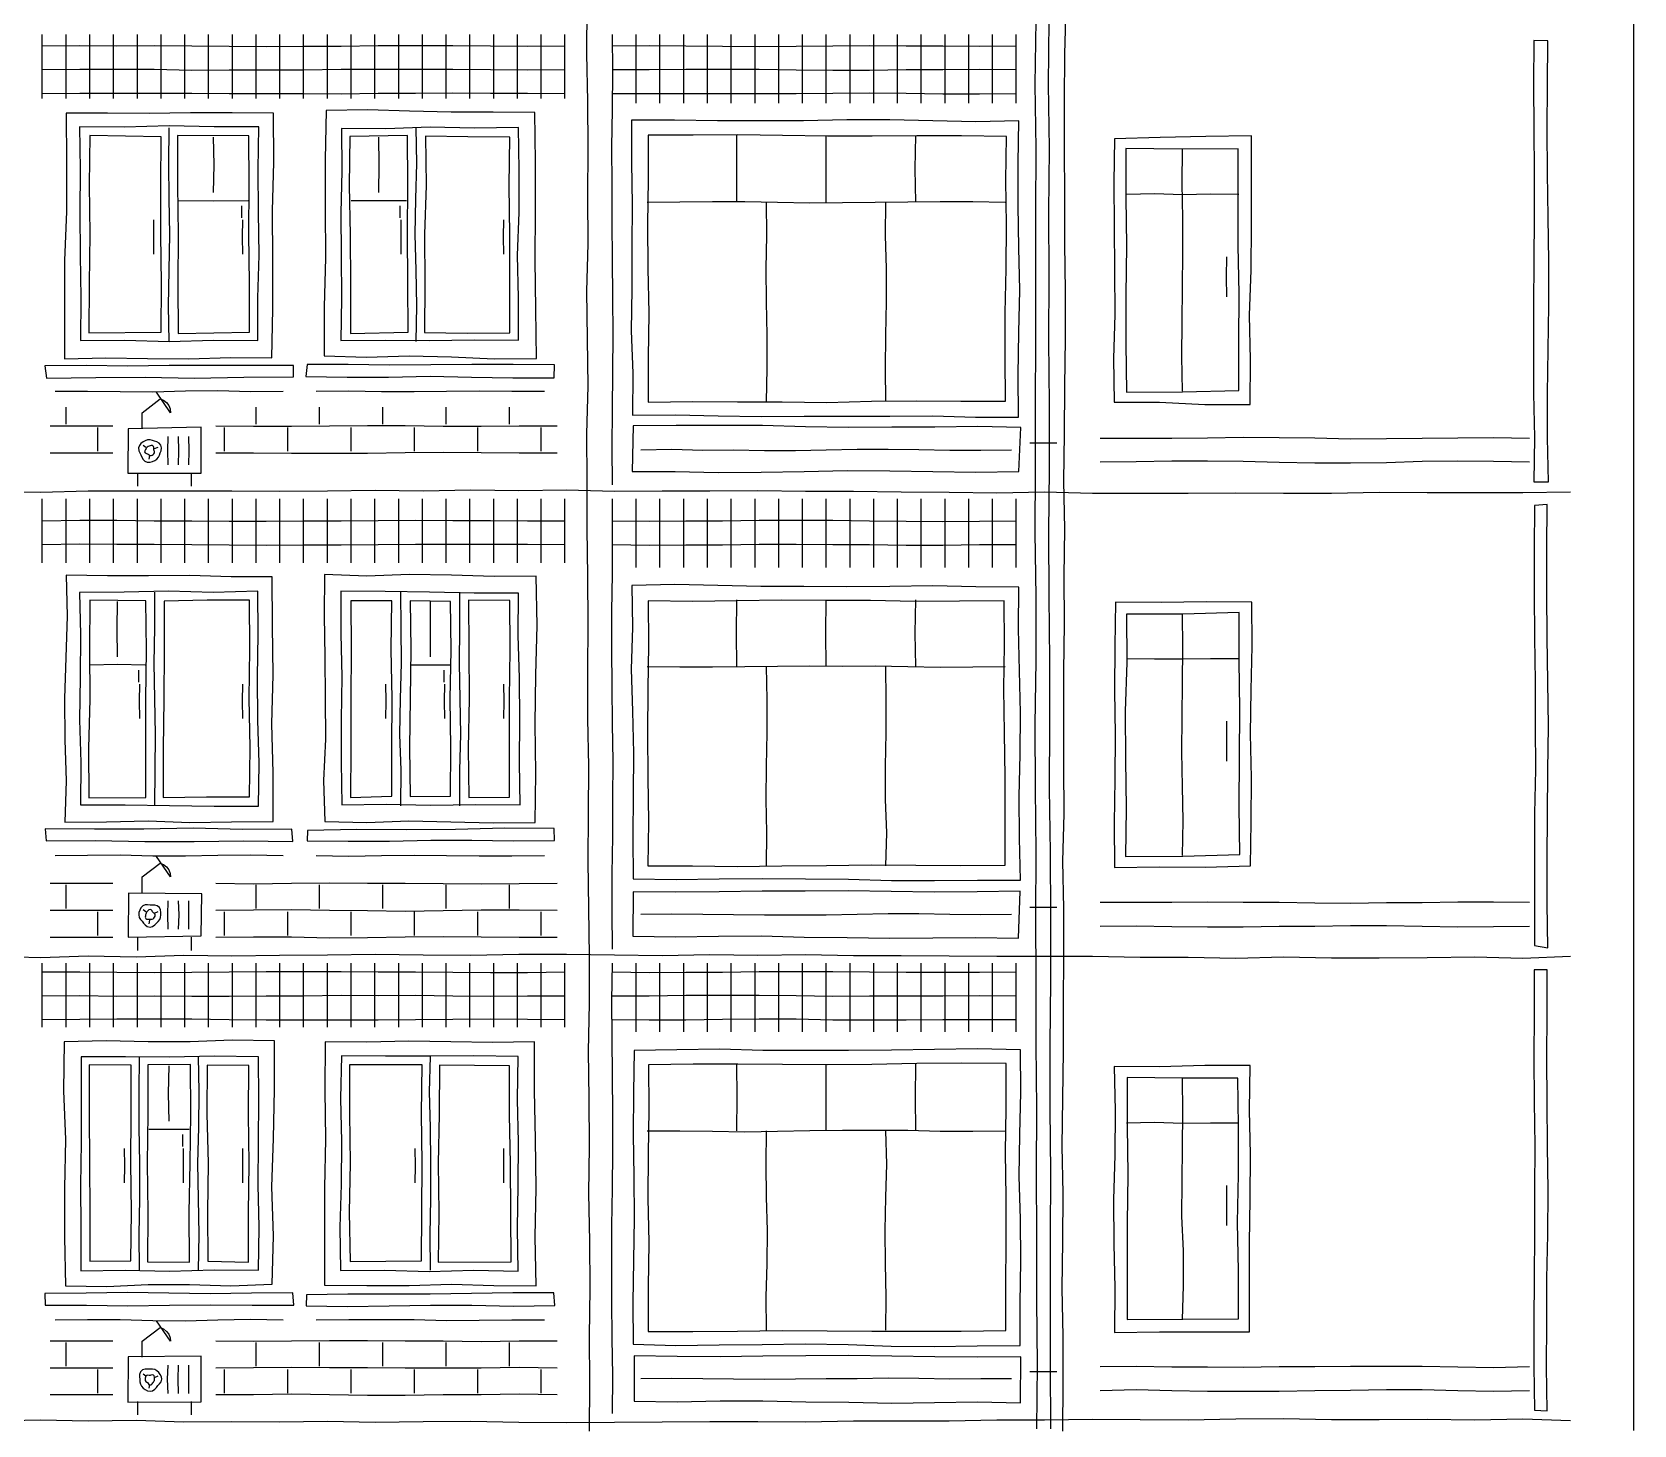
# Model space of a CAD drawing. Header units: millimetres. Extents: x 0 to 345, y 0 to 655.
# Drawn here: x 63.9 to 165, y 501.4 to 589.4 of the extents above; entities that cross this region are included whole.
import ezdxf

# ---------------------------------------------------------------- set-up
doc = ezdxf.new("R2010")
doc.units = ezdxf.units.MM
for name, color, linetype, true_color in [('01_KARKAS', 1, 'Continuous', 0xd62728), ('02_PROYOMY', 5, 'Continuous', 0x1f5fd6), ('03_BALKONY', 3, 'Continuous', 0x2ca02c), ('04_KLADKA', 32, 'Continuous', 0x8c5a2b), ('05_KONDICIONERY', 6, 'Continuous', 0xc512c5), ('06_VODOSTOK', 4, 'Continuous', 0x0f9aa0)]:
    doc.layers.add(name, color=color, linetype=linetype, true_color=true_color)

msp = doc.modelspace()

# ---------------------------------------------------------------- linework, layer by layer
at = {"layer": '01_KARKAS'}
for points in [[(99.06, 501), (99.07, 504), (99.04, 507), (99.1, 510), (99.08, 513), (99.01, 516), (99.05, 519), (99.03, 522), (98.99, 525), (99.04, 528), (99.04, 531), (99.01, 534), (98.96, 537), (98.98, 540), (99, 543), (98.95, 546), (98.94, 549), (98.96, 552), (98.94, 555), (98.91, 558), (98.9, 561), (98.88, 564), (98.97, 567), (98.93, 570), (98.88, 573), (98.96, 576), (98.95, 579), (98.96, 582), (98.94, 585), (98.88, 588), (98.9, 591)], [(128.93, 501), (128.95, 504), (128.96, 507), (128.9, 510), (128.93, 513), (128.95, 516), (128.9, 519), (128.94, 522), (128.97, 525), (128.98, 528), (129.01, 531), (129, 534), (128.94, 537), (129.03, 540), (129, 543), (128.99, 546), (129.01, 549), (129.05, 552), (129.02, 555), (129.06, 558), (129, 561), (129.04, 564), (129.07, 567), (129.1, 570), (129.11, 573), (129.06, 576), (129.07, 579), (129.05, 582), (129.05, 585), (129.07, 588), (129.14, 591)], [(165, 501.04), (165, 504.06), (165, 507.08), (165, 510.09), (165, 513.11), (165, 516.13), (165, 519.15), (165, 522.17), (165, 525.19), (165, 528.21), (165, 531.23), (165, 534.25), (165, 537.26), (165, 540.28), (165, 543.3), (165, 546.32), (165, 549.34), (165, 552.36), (165, 555.38), (165, 558.4), (165, 561.42), (165, 564.43), (165, 567.45), (165, 570.47), (165, 573.49), (165, 576.51), (165, 579.53), (165, 582.55), (165, 585.57), (165, 588.58), (165, 591.6)], [(61.37, 560.32), (64.38, 560.31), (67.4, 560.39), (70.42, 560.4), (73.44, 560.39), (76.46, 560.4), (79.48, 560.38), (82.5, 560.4), (85.52, 560.44), (88.54, 560.4), (91.56, 560.46), (94.58, 560.42), (97.6, 560.45), (100.62, 560.38), (103.63, 560.39), (106.65, 560.4), (109.67, 560.41), (112.69, 560.38), (115.71, 560.37), (118.73, 560.32), (121.75, 560.3), (124.77, 560.27), (127.79, 560.32), (130.81, 560.25), (133.83, 560.24), (136.85, 560.25), (139.87, 560.26), (142.88, 560.24), (145.9, 560.24), (148.92, 560.3), (151.94, 560.28), (154.96, 560.29), (157.98, 560.28), (161, 560.33)], [(61.37, 531), (64.38, 530.92), (67.4, 531.02), (70.42, 530.96), (73.44, 531.07), (76.46, 531.02), (79.48, 531.07), (82.5, 531.09), (85.52, 531.12), (88.54, 531.08), (91.56, 531.06), (94.58, 531.12), (97.6, 531.13), (100.62, 531.08), (103.63, 531.05), (106.65, 531.11), (109.67, 531.07), (112.69, 531.1), (115.71, 531.05), (118.73, 531.04), (121.75, 531.02), (124.77, 531), (127.79, 530.99), (130.81, 531), (133.83, 530.93), (136.85, 530.93), (139.87, 530.88), (142.88, 530.95), (145.9, 530.9), (148.92, 530.9), (151.94, 530.91), (154.96, 530.95), (157.98, 530.88), (161, 531)], [(61.37, 501.65), (64.38, 501.7), (67.4, 501.64), (70.42, 501.68), (73.44, 501.59), (76.46, 501.61), (79.48, 501.59), (82.5, 501.63), (85.52, 501.57), (88.54, 501.61), (91.56, 501.62), (94.58, 501.56), (97.6, 501.55), (100.62, 501.56), (103.63, 501.58), (106.65, 501.61), (109.67, 501.6), (112.69, 501.58), (115.71, 501.65), (118.73, 501.64), (121.75, 501.64), (124.77, 501.72), (127.79, 501.71), (130.81, 501.75), (133.83, 501.74), (136.85, 501.71), (139.87, 501.77), (142.88, 501.8), (145.9, 501.74), (148.92, 501.73), (151.94, 501.75), (154.96, 501.7), (157.98, 501.77), (161, 501.67)]]:
    msp.add_lwpolyline(points, dxfattribs=at)
at = {"layer": '02_PROYOMY'}
for points in [[(66.01, 584.24), (66.03, 581.14), (66.02, 578.04), (65.9, 574.94), (65.9, 571.83), (65.9, 568.73)], [(79.1, 584.25), (76.48, 584.28), (73.86, 584.28), (71.24, 584.22), (68.62, 584.24), (66.01, 584.24)], [(79, 568.8), (79.05, 571.89), (79.05, 574.98), (79.03, 578.07), (79.11, 581.16), (79.1, 584.25)], [(82.42, 584.42), (82.35, 581.32), (82.36, 578.22), (82.37, 575.12), (82.3, 572.02), (82.29, 568.92)], [(95.59, 584.29), (92.96, 584.31), (90.32, 584.32), (87.69, 584.38), (85.05, 584.45), (82.42, 584.42)], [(95.71, 568.75), (95.67, 571.86), (95.61, 574.97), (95.63, 578.08), (95.64, 581.18), (95.59, 584.29)], [(78.17, 583.39), (75.34, 583.38), (72.51, 583.44), (69.68, 583.36), (66.85, 583.39)], [(66.85, 583.39), (66.89, 580.69), (66.86, 577.98), (66.88, 575.28), (66.93, 572.58), (66.91, 569.88)], [(67.5, 582.83), (67.46, 579.72), (67.5, 576.6), (67.45, 573.49), (67.44, 570.38)], [(72, 582.76), (67.5, 582.83)], [(72, 570.41), (72.03, 573.49), (71.98, 576.58), (71.99, 579.67), (72, 582.76)], [(72.5, 569.83), (72.47, 572.08), (72.5, 574.33), (72.56, 576.58), (72.5, 578.83), (72.48, 581.08), (72.5, 583.33)], [(77.53, 582.82), (73.03, 582.84)], [(73.03, 582.84), (73.03, 579.71), (73.07, 576.59), (73.06, 573.46), (73.08, 570.33)], [(75.3, 579.24), (75.34, 580.99), (75.3, 582.73)], [(77.58, 570.41), (77.59, 573.51), (77.53, 576.61), (77.56, 579.72), (77.53, 582.82)], [(78.11, 569.88), (78.11, 572.58), (78.19, 575.28), (78.14, 577.99), (78.13, 580.69), (78.17, 583.39)], [(83.39, 583.29), (83.41, 580.61), (83.34, 577.93), (83.36, 575.25), (83.39, 572.57), (83.34, 569.89)], [(94.57, 583.34), (91.78, 583.3), (88.98, 583.36), (86.18, 583.26), (83.39, 583.29)], [(83.91, 582.78), (83.88, 579.67), (83.94, 576.56), (83.95, 573.45), (83.95, 570.34)], [(87.55, 582.84), (83.91, 582.78)], [(85.75, 579.24), (85.77, 580.99), (85.75, 582.73)], [(87.6, 570.42), (87.58, 573.53), (87.55, 576.63), (87.58, 579.74), (87.55, 582.84)], [(88.1, 569.83), (88.14, 572.08), (88.11, 574.33), (88.05, 576.58), (88.09, 578.83), (88.14, 581.08), (88.1, 583.33)], [(88.7, 582.79), (88.73, 579.69), (88.64, 576.6), (88.66, 573.5), (88.64, 570.4)], [(94.02, 582.74), (91.36, 582.75), (88.7, 582.79)], [(94.01, 570.37), (94.02, 573.46), (94.02, 576.56), (93.98, 579.65), (94.02, 582.74)], [(94.57, 569.91), (94.57, 572.59), (94.51, 575.28), (94.6, 577.97), (94.6, 580.65), (94.57, 583.34)], [(73.1, 578.74), (75.3, 578.72), (77.5, 578.74)], [(84, 578.74), (85.75, 578.73), (87.5, 578.74)], [(77.1, 577.64), (77.1, 578.39)], [(87.1, 577.64), (87.1, 578.39)], [(71.55, 575.34), (71.54, 576.43), (71.55, 577.51)], [(77.15, 575.34), (77.14, 576.43), (77.15, 577.51)], [(87.15, 575.34), (87.16, 576.43), (87.15, 577.51)], [(93.65, 575.34), (93.61, 576.43), (93.65, 577.51)], [(66.91, 569.88), (69.71, 569.9), (72.51, 569.83), (75.31, 569.91), (78.11, 569.88)], [(67.44, 570.38), (72, 570.41)], [(73.08, 570.33), (77.58, 570.41)], [(83.34, 569.89), (86.15, 569.92), (88.95, 569.88), (91.76, 569.94), (94.57, 569.91)], [(83.95, 570.34), (87.6, 570.42)], [(88.64, 570.4), (91.32, 570.35), (94.01, 570.37)], [(65.9, 568.73), (68.52, 568.79), (71.14, 568.76), (73.76, 568.73), (76.38, 568.82), (79, 568.8)], [(82.29, 568.92), (84.97, 568.84), (87.66, 568.93), (90.34, 568.85), (93.02, 568.73), (95.71, 568.75)], [(80.35, 568.3), (77.73, 568.31), (75.12, 568.32), (72.5, 568.3), (69.89, 568.27), (67.27, 568.32), (64.66, 568.29)], [(64.66, 568.29), (64.77, 567.52)], [(64.77, 567.52), (67.88, 567.56), (71, 567.58), (74.11, 567.52), (77.23, 567.58), (80.35, 567.59)], [(80.35, 567.59), (80.35, 568.3)], [(81.22, 568.37), (81.13, 567.62)], [(81.13, 567.62), (83.75, 567.58), (86.36, 567.57), (88.98, 567.63), (91.59, 567.57), (94.21, 567.53), (96.82, 567.54)], [(96.84, 568.36), (94.24, 568.38), (91.63, 568.37), (89.03, 568.35), (86.43, 568.33), (83.82, 568.38), (81.22, 568.37)], [(96.82, 567.54), (96.84, 568.36)], [(65.3, 566.68), (67.36, 566.68), (69.41, 566.66), (71.47, 566.65), (73.53, 566.72), (75.59, 566.73), (77.64, 566.67), (79.7, 566.68)], [(81.8, 566.68), (83.86, 566.71), (85.91, 566.67), (87.97, 566.66), (90.03, 566.69), (92.09, 566.72), (94.14, 566.69), (96.2, 566.68)], [(66.01, 555.07), (66.06, 552.47), (65.99, 549.87), (65.91, 547.27), (65.93, 544.67), (66, 542.07), (65.93, 539.47)], [(79.02, 554.96), (76.42, 554.96), (73.81, 555.05), (71.21, 555.03), (68.61, 555.03), (66.01, 555.07)], [(79.08, 539.5), (79.07, 542.59), (78.99, 545.68), (79.07, 548.78), (79.04, 551.87), (79.02, 554.96)], [(82.32, 555.1), (82.29, 552.5), (82.33, 549.9), (82.35, 547.3), (82.38, 544.7), (82.26, 542.1), (82.33, 539.5)], [(95.69, 555), (93.02, 554.99), (90.34, 555.06), (87.67, 555.11), (84.99, 555.01), (82.32, 555.1)], [(95.62, 539.45), (95.66, 542.56), (95.62, 545.67), (95.67, 548.78), (95.75, 551.89), (95.69, 555)], [(78.1, 554.05), (75.29, 553.98), (72.47, 554.05), (69.66, 554), (66.85, 553.98)], [(66.85, 553.98), (66.91, 551.29), (66.88, 548.61), (66.85, 545.92), (66.93, 543.24), (66.92, 540.55)], [(67.49, 553.48), (67.47, 550.36), (67.5, 547.24), (67.42, 544.13), (67.43, 541.01)], [(71.04, 553.44), (67.49, 553.48)], [(69.25, 549.91), (69.22, 551.65), (69.25, 553.4)], [(71.04, 541.02), (71.04, 544.13), (71.03, 547.23), (71.08, 550.33), (71.04, 553.44)], [(71.6, 540.5), (71.62, 542.75), (71.65, 545), (71.6, 547.25), (71.57, 549.5), (71.61, 551.75), (71.6, 554)], [(72.2, 553.42), (72.2, 550.32), (72.17, 547.22), (72.13, 544.12), (72.13, 541.02)], [(77.59, 553.49), (74.9, 553.48), (72.2, 553.42)], [(77.59, 541.07), (77.62, 544.18), (77.55, 547.28), (77.61, 550.39), (77.59, 553.49)], [(78.15, 540.48), (78.19, 543.19), (78.1, 545.91), (78.08, 548.62), (78.13, 551.33), (78.1, 554.05)], [(94.56, 553.92), (91.76, 553.93), (88.95, 554), (86.15, 554.04), (83.34, 554.05)], [(83.34, 554.05), (83.35, 551.35), (83.42, 548.65), (83.36, 545.95), (83.37, 543.26), (83.41, 540.56)], [(83.99, 553.44), (84, 550.34), (83.97, 547.24), (83.97, 544.13), (83.96, 541.03)], [(86.56, 553.45), (83.99, 553.44)], [(86.57, 541.1), (86.56, 544.19), (86.59, 547.27), (86.52, 550.36), (86.56, 553.45)], [(87.13, 540.5), (87.16, 542.75), (87.08, 545), (87.11, 547.25), (87.18, 549.5), (87.15, 551.75), (87.13, 554)], [(87.73, 553.45), (87.76, 550.36), (87.72, 547.27), (87.69, 544.18), (87.72, 541.09)], [(90.27, 553.41), (87.73, 553.45)], [(89, 549.91), (89, 551.65), (89, 553.4)], [(90.28, 541.11), (90.3, 544.18), (90.26, 547.26), (90.31, 550.33), (90.27, 553.41)], [(90.87, 540.5), (90.86, 542.75), (90.92, 545), (90.89, 547.25), (90.85, 549.5), (90.86, 551.75), (90.87, 554)], [(91.41, 553.49), (91.43, 550.37), (91.45, 547.25), (91.39, 544.14), (91.43, 541.02)], [(94.02, 553.47), (91.41, 553.49)], [(93.99, 541.04), (93.99, 544.15), (94, 547.26), (94.03, 550.36), (94.02, 553.47)], [(94.67, 540.56), (94.63, 543.23), (94.65, 545.9), (94.62, 548.58), (94.55, 551.25), (94.56, 553.92)], [(67.5, 549.41), (69.25, 549.44), (71, 549.41)], [(87.73, 549.41), (90.27, 549.41)], [(70.6, 548.31), (70.6, 549.06)], [(89.87, 548.31), (89.87, 549.06)], [(70.65, 546.01), (70.64, 547.1), (70.65, 548.18)], [(77.15, 546.01), (77.14, 547.1), (77.15, 548.18)], [(86.18, 546.01), (86.22, 547.1), (86.18, 548.18)], [(89.92, 546.01), (89.89, 547.1), (89.92, 548.18)], [(93.65, 546.01), (93.66, 547.1), (93.65, 548.18)], [(66.92, 540.55), (69.73, 540.55), (72.54, 540.51), (75.35, 540.48), (78.15, 540.48)], [(67.43, 541.01), (71.04, 541.02)], [(72.13, 541.02), (74.86, 541.06), (77.59, 541.07)], [(83.41, 540.56), (86.22, 540.61), (89.04, 540.54), (91.86, 540.57), (94.67, 540.56)], [(83.96, 541.03), (86.57, 541.1)], [(87.72, 541.09), (90.28, 541.11)], [(91.43, 541.02), (93.99, 541.04)], [(65.93, 539.47), (68.56, 539.49), (71.19, 539.54), (73.82, 539.45), (76.45, 539.48), (79.08, 539.5)], [(82.33, 539.5), (84.99, 539.44), (87.65, 539.54), (90.3, 539.48), (92.96, 539.42), (95.62, 539.45)], [(80.26, 539.02), (77.14, 539.01), (74.03, 539.08), (70.91, 539.02), (67.79, 539.03), (64.67, 539.05)], [(64.67, 539.05), (64.74, 538.28)], [(64.74, 538.28), (67.85, 538.3), (70.97, 538.25), (74.09, 538.24), (77.21, 538.28), (80.32, 538.24)], [(80.32, 538.24), (80.26, 539.02)], [(81.25, 538.94), (81.22, 538.28)], [(81.22, 538.28), (83.82, 538.27), (86.42, 538.27), (89.03, 538.32), (91.63, 538.33), (94.23, 538.29), (96.84, 538.3)], [(96.82, 539.06), (93.71, 539.08), (90.59, 539), (87.48, 538.97), (84.36, 538.99), (81.25, 538.94)], [(96.84, 538.3), (96.82, 539.06)], [(65.3, 537.35), (67.36, 537.38), (69.41, 537.39), (71.47, 537.34), (73.53, 537.34), (75.59, 537.37), (77.64, 537.39), (79.7, 537.35)], [(81.8, 537.35), (83.86, 537.31), (85.91, 537.36), (87.97, 537.38), (90.03, 537.36), (92.09, 537.33), (94.14, 537.33), (96.2, 537.35)], [(65.88, 525.59), (65.84, 522.5), (65.96, 519.42), (65.9, 516.34), (65.9, 513.25), (65.96, 510.17)], [(79.15, 525.65), (76.49, 525.7), (73.84, 525.58), (71.19, 525.59), (68.53, 525.66), (65.88, 525.59)], [(79.01, 510.27), (79.09, 513.34), (79, 516.42), (79.1, 519.49), (79.15, 522.57), (79.15, 525.65)], [(82.36, 525.58), (82.34, 522.51), (82.37, 519.43), (82.32, 516.36), (82.31, 513.29), (82.32, 510.21)], [(95.58, 525.59), (92.93, 525.54), (90.29, 525.58), (87.64, 525.64), (85, 525.57), (82.36, 525.58)], [(95.69, 510.18), (95.62, 513.26), (95.69, 516.34), (95.63, 519.42), (95.57, 522.51), (95.58, 525.59)], [(66.96, 524.64), (66.96, 521.93), (66.96, 519.23), (66.9, 516.53), (66.94, 513.82), (66.93, 511.12)], [(78.15, 524.65), (75.35, 524.69), (72.55, 524.62), (69.76, 524.64), (66.96, 524.64)], [(70.11, 524.12), (67.46, 524.13)], [(67.46, 524.13), (67.46, 521.03), (67.47, 517.93), (67.5, 514.84), (67.49, 511.74)], [(70.09, 511.76), (70.13, 514.85), (70.08, 517.94), (70.1, 521.03), (70.11, 524.12)], [(70.63, 511.17), (70.61, 513.42), (70.65, 515.67), (70.65, 517.92), (70.61, 520.17), (70.61, 522.42), (70.63, 524.67)], [(71.16, 524.14), (71.17, 521.03), (71.13, 517.92), (71.17, 514.81), (71.15, 511.7)], [(73.86, 524.16), (71.16, 524.14)], [(72.5, 520.58), (72.46, 522.32), (72.5, 524.07)], [(73.8, 511.68), (73.78, 514.8), (73.84, 517.92), (73.87, 521.04), (73.86, 524.16)], [(74.37, 511.17), (74.4, 513.42), (74.36, 515.67), (74.31, 517.92), (74.39, 520.17), (74.41, 522.42), (74.37, 524.67)], [(74.9, 524.12), (74.88, 521.03), (74.97, 517.93), (74.93, 514.84), (74.96, 511.74)], [(77.54, 524.1), (74.9, 524.12)], [(77.51, 511.68), (77.52, 514.78), (77.56, 517.89), (77.52, 521), (77.54, 524.1)], [(78.15, 511.17), (78.19, 513.87), (78.13, 516.56), (78.15, 519.26), (78.17, 521.95), (78.15, 524.65)], [(83.38, 524.71), (83.33, 522), (83.39, 519.29), (83.36, 516.58), (83.29, 513.87), (83.32, 511.15)], [(94.54, 524.66), (91.75, 524.71), (88.96, 524.68), (86.17, 524.68), (83.38, 524.71)], [(83.89, 524.14), (83.9, 521.03), (83.94, 517.93), (83.88, 514.82), (83.93, 511.71)], [(88.48, 524.14), (83.89, 524.14)], [(88.44, 511.75), (88.47, 514.85), (88.48, 517.95), (88.45, 521.04), (88.48, 524.14)], [(89, 511.17), (88.98, 513.42), (89.04, 515.67), (89.03, 517.92), (89, 520.17), (88.95, 522.42), (89, 524.67)], [(89.57, 524.12), (89.56, 521.01), (89.5, 517.9), (89.53, 514.79), (89.49, 511.68)], [(94, 524.07), (89.57, 524.12)], [(94.11, 511.69), (94.08, 514.79), (94.07, 517.88), (93.99, 520.98), (94, 524.07)], [(94.54, 511.11), (94.5, 513.82), (94.54, 516.53), (94.57, 519.24), (94.5, 521.95), (94.54, 524.66)], [(71.23, 520.08), (73.77, 520.08)], [(73.37, 518.98), (73.37, 519.73)], [(69.68, 516.68), (69.7, 517.76), (69.68, 518.85)], [(73.42, 516.68), (73.42, 517.76), (73.42, 518.85)], [(77.15, 516.68), (77.17, 517.76), (77.15, 518.85)], [(88.05, 516.68), (88.06, 517.76), (88.05, 518.85)], [(93.65, 516.68), (93.63, 517.76), (93.65, 518.85)], [(66.93, 511.12), (69.73, 511.17), (72.54, 511.11), (75.34, 511.18), (78.15, 511.17)], [(67.49, 511.74), (70.09, 511.76)], [(71.15, 511.7), (73.8, 511.68)], [(74.96, 511.74), (77.51, 511.68)], [(83.32, 511.15), (86.13, 511.16), (88.93, 511.07), (91.74, 511.16), (94.54, 511.11)], [(83.93, 511.71), (88.44, 511.75)], [(89.49, 511.68), (94.11, 511.69)], [(65.96, 510.17), (68.57, 510.14), (71.18, 510.26), (73.79, 510.25), (76.4, 510.17), (79.01, 510.27)], [(82.32, 510.21), (84.99, 510.19), (87.66, 510.19), (90.34, 510.27), (93.01, 510.19), (95.69, 510.18)], [(80.32, 509.73), (77.71, 509.71), (75.1, 509.67), (72.49, 509.72), (69.87, 509.75), (67.26, 509.71), (64.65, 509.69)], [(64.65, 509.69), (64.67, 508.95)], [(64.67, 508.95), (67.29, 508.96), (69.9, 508.91), (72.52, 508.95), (75.14, 508.98), (77.75, 508.96), (80.37, 508.96)], [(80.37, 508.96), (80.32, 509.73)], [(81.18, 509.6), (81.15, 508.91)], [(81.15, 508.91), (83.77, 508.87), (86.39, 508.92), (89.01, 508.95), (91.63, 508.95), (94.25, 508.89), (96.87, 508.94)], [(96.8, 509.73), (94.2, 509.74), (91.59, 509.69), (88.99, 509.64), (86.39, 509.64), (83.79, 509.65), (81.18, 509.6)], [(96.87, 508.94), (96.8, 509.73)], [(65.3, 508.02), (67.36, 508.04), (69.41, 508.04), (71.47, 507.98), (73.53, 507.96), (75.59, 508.02), (77.64, 508.06), (79.7, 508.02)], [(81.8, 508.02), (83.86, 508.05), (85.91, 508.04), (87.97, 508.04), (90.03, 507.99), (92.09, 508.01), (94.14, 508.03), (96.2, 508.02)]]:
    msp.add_lwpolyline(points, dxfattribs=at)
at = {"layer": '03_BALKONY'}
for points in [[(158.67, 588.85), (158.66, 586.06), (158.67, 583.27), (158.7, 580.49), (158.69, 577.7), (158.67, 574.91), (158.66, 572.12), (158.65, 569.33), (158.66, 566.54), (158.71, 563.76), (158.68, 560.97)], [(159.56, 588.81), (158.67, 588.85)], [(159.6, 560.97), (159.54, 563.75), (159.55, 566.54), (159.58, 569.32), (159.63, 572.1), (159.63, 574.89), (159.59, 577.67), (159.54, 580.45), (159.53, 583.24), (159.54, 586.02), (159.56, 588.81)], [(101.7, 583.81), (101.7, 581.14), (101.75, 578.48), (101.73, 575.82), (101.72, 573.16), (101.69, 570.5), (101.79, 567.83), (101.76, 565.17)], [(126.16, 583.76), (123.44, 583.71), (120.73, 583.76), (118.01, 583.83), (115.29, 583.83), (112.57, 583.76), (109.85, 583.77), (107.14, 583.76), (104.42, 583.8), (101.7, 583.81)], [(126.14, 565.05), (126.11, 567.73), (126.16, 570.4), (126.22, 573.07), (126.16, 575.74), (126.12, 578.42), (126.11, 581.09), (126.16, 583.76)], [(102.76, 582.86), (102.76, 580.05), (102.72, 577.24), (102.74, 574.43), (102.79, 571.62), (102.76, 568.81), (102.76, 566)], [(125.37, 582.78), (122.54, 582.82), (119.72, 582.82), (116.89, 582.79), (114.07, 582.79), (111.24, 582.83), (108.41, 582.89), (105.59, 582.86), (102.76, 582.86)], [(108.35, 578.63), (108.36, 580.73), (108.35, 582.83)], [(114, 578.63), (114, 580.73), (114, 582.83)], [(119.65, 578.63), (119.61, 580.73), (119.65, 582.83)], [(125.31, 566.06), (125.29, 568.85), (125.29, 571.63), (125.35, 574.42), (125.37, 577.21), (125.33, 579.99), (125.37, 582.78)], [(132.21, 582.63), (132.15, 579.86), (132.17, 577.09), (132.2, 574.31), (132.23, 571.54), (132.14, 568.76), (132.18, 565.99)], [(140.85, 582.82), (137.97, 582.77), (135.09, 582.71), (132.21, 582.63)], [(140.77, 565.85), (140.78, 568.67), (140.73, 571.5), (140.82, 574.33), (140.86, 577.16), (140.86, 579.99), (140.85, 582.82)], [(140.01, 582), (136.46, 581.97), (132.91, 582.01)], [(132.91, 582.01), (132.92, 578.93), (132.95, 575.86), (132.92, 572.78), (132.92, 569.7), (132.95, 566.63)], [(136.5, 566.68), (136.45, 568.87), (136.48, 571.05), (136.5, 573.24), (136.52, 575.43), (136.52, 577.61), (136.47, 579.8), (136.5, 581.98)], [(140.05, 566.73), (140.04, 569.79), (140.08, 572.84), (140.01, 575.89), (140.01, 578.95), (140.01, 582)], [(102.7, 578.63), (104.75, 578.65), (106.81, 578.66), (108.86, 578.68), (110.92, 578.62), (112.97, 578.59), (115.03, 578.6), (117.08, 578.63), (119.14, 578.65), (121.19, 578.67), (123.25, 578.68), (125.3, 578.63)], [(110.23, 566.03), (110.27, 568.13), (110.27, 570.23), (110.22, 572.33), (110.21, 574.43), (110.25, 576.53), (110.23, 578.63)], [(117.77, 566.03), (117.74, 568.13), (117.76, 570.23), (117.81, 572.33), (117.8, 574.43), (117.74, 576.53), (117.77, 578.63)], [(132.95, 579.13), (134.72, 579.17), (136.5, 579.12), (138.27, 579.15), (140.05, 579.13)], [(139.3, 572.65), (139.27, 573.91), (139.3, 575.17)], [(132.95, 566.63), (136.5, 566.65), (140.05, 566.73)], [(102.76, 566), (105.58, 566.04), (108.4, 566.01), (111.22, 566.01), (114.03, 565.98), (116.85, 566.05), (119.67, 566.08), (122.49, 566.06), (125.31, 566.06)], [(132.18, 565.99), (135.04, 566), (137.9, 565.85), (140.77, 565.85)], [(101.81, 564.5), (101.75, 561.62)], [(101.76, 565.17), (104.47, 565.19), (107.18, 565.14), (109.89, 565.09), (112.6, 565.11), (115.31, 565.12), (118.02, 565.12), (120.72, 565.13), (123.43, 565.05), (126.14, 565.05)], [(126.29, 564.4), (123.57, 564.45), (120.85, 564.42), (118.13, 564.41), (115.41, 564.39), (112.69, 564.43), (109.97, 564.51), (107.25, 564.52), (104.53, 564.52), (101.81, 564.5)], [(126.15, 561.61), (126.29, 564.4)], [(131.3, 563.73), (133.56, 563.73), (135.82, 563.73), (138.08, 563.75), (140.33, 563.78), (142.59, 563.76), (144.85, 563.75), (147.11, 563.68), (149.37, 563.7), (151.62, 563.73), (153.88, 563.74), (156.14, 563.76), (158.4, 563.73)], [(102.3, 562.98), (104.25, 563.03), (106.2, 562.97), (108.15, 562.98), (110.1, 562.95), (112.05, 562.94), (114, 562.99), (115.95, 563.02), (117.9, 563.03), (119.85, 563), (121.8, 562.97), (123.75, 562.97), (125.7, 562.98)], [(101.75, 561.62), (104.46, 561.62), (107.17, 561.56), (109.88, 561.57), (112.6, 561.61), (115.31, 561.68), (118.02, 561.66), (120.73, 561.61), (123.44, 561.57), (126.15, 561.61)], [(131.3, 562.23), (133.56, 562.24), (135.82, 562.29), (138.08, 562.28), (140.33, 562.27), (142.59, 562.21), (144.85, 562.17), (147.11, 562.17), (149.37, 562.19), (151.62, 562.27), (153.88, 562.28), (156.14, 562.27), (158.4, 562.23)], [(158.68, 560.97), (159.6, 560.97)], [(158.72, 559.47), (158.7, 556.69), (158.7, 553.91), (158.71, 551.13), (158.76, 548.35), (158.76, 545.57), (158.78, 542.79), (158.71, 540.01), (158.71, 537.24), (158.71, 534.46), (158.73, 531.68)], [(159.52, 559.53), (158.72, 559.47)], [(159.57, 531.53), (159.53, 534.33), (159.52, 537.13), (159.55, 539.93), (159.57, 542.73), (159.6, 545.53), (159.56, 548.33), (159.52, 551.13), (159.49, 553.93), (159.49, 556.73), (159.52, 559.53)], [(101.72, 554.42), (101.76, 551.77), (101.69, 549.12), (101.76, 546.47), (101.82, 543.82), (101.81, 541.18), (101.79, 538.53), (101.8, 535.88)], [(126.16, 554.31), (123.45, 554.32), (120.73, 554.39), (118.02, 554.36), (115.3, 554.32), (112.59, 554.35), (109.87, 554.36), (107.15, 554.41), (104.44, 554.48), (101.72, 554.42)], [(126.27, 535.81), (126.21, 538.46), (126.19, 541.1), (126.24, 543.74), (126.26, 546.38), (126.2, 549.03), (126.13, 551.67), (126.16, 554.31)], [(102.75, 553.45), (102.78, 550.66), (102.73, 547.87), (102.72, 545.07), (102.74, 542.28), (102.77, 539.49), (102.73, 536.7)], [(125.23, 553.45), (122.42, 553.43), (119.61, 553.41), (116.8, 553.46), (113.99, 553.46), (111.18, 553.48), (108.37, 553.45), (105.56, 553.4), (102.75, 553.45)], [(108.35, 549.3), (108.34, 551.4), (108.35, 553.5)], [(114, 549.3), (113.98, 551.4), (114, 553.5)], [(119.65, 549.3), (119.62, 551.4), (119.65, 553.5)], [(125.29, 536.75), (125.29, 539.53), (125.29, 542.31), (125.26, 545.1), (125.21, 547.88), (125.25, 550.67), (125.23, 553.45)], [(132.27, 553.37), (132.23, 550.58), (132.19, 547.78), (132.25, 544.98), (132.23, 542.19), (132.17, 539.39), (132.19, 536.59)], [(140.88, 553.37), (138.01, 553.39), (135.14, 553.33), (132.27, 553.37)], [(140.78, 536.7), (140.82, 539.48), (140.86, 542.26), (140.79, 545.04), (140.83, 547.81), (140.89, 550.59), (140.88, 553.37)], [(132.95, 552.6), (132.97, 549.54), (132.88, 546.48), (132.9, 543.41), (132.93, 540.35), (132.9, 537.29)], [(140.07, 552.71), (136.51, 552.61), (132.95, 552.6)], [(136.5, 537.35), (136.53, 539.54), (136.5, 541.72), (136.46, 543.91), (136.47, 546.09), (136.49, 548.28), (136.52, 550.46), (136.5, 552.65)], [(140.12, 537.42), (140.08, 540.47), (140.09, 543.53), (140.12, 546.59), (140.07, 549.65), (140.07, 552.71)], [(102.7, 549.3), (104.75, 549.27), (106.81, 549.27), (108.86, 549.3), (110.92, 549.32), (112.97, 549.33), (115.03, 549.32), (117.08, 549.33), (119.14, 549.29), (121.19, 549.26), (123.25, 549.28), (125.3, 549.3)], [(110.23, 536.7), (110.25, 538.8), (110.2, 540.9), (110.23, 543), (110.26, 545.1), (110.26, 547.2), (110.23, 549.3)], [(117.77, 536.7), (117.82, 538.8), (117.74, 540.9), (117.73, 543), (117.78, 545.1), (117.79, 547.2), (117.77, 549.3)], [(132.95, 549.8), (134.72, 549.79), (136.5, 549.79), (138.27, 549.81), (140.05, 549.8)], [(139.3, 543.32), (139.29, 544.58), (139.3, 545.84)], [(132.9, 537.29), (136.51, 537.32), (140.12, 537.42)], [(102.73, 536.7), (105.55, 536.71), (108.37, 536.67), (111.19, 536.7), (114.01, 536.72), (116.83, 536.76), (119.65, 536.75), (122.47, 536.72), (125.29, 536.75)], [(132.19, 536.59), (135.05, 536.65), (137.92, 536.62), (140.78, 536.7)], [(101.8, 535.88), (104.52, 535.85), (107.24, 535.88), (109.96, 535.91), (112.68, 535.88), (115.4, 535.87), (118.11, 535.78), (120.83, 535.78), (123.55, 535.81), (126.27, 535.81)], [(126.24, 535.1), (123.53, 535.07), (120.81, 535.04), (118.09, 535.09), (115.38, 535.12), (112.66, 535.11), (109.95, 535.1), (107.23, 535.06), (104.51, 535.05), (101.8, 535.07)], [(126.13, 532.13), (126.24, 535.1)], [(101.8, 535.07), (101.79, 532.26)], [(131.3, 534.4), (133.56, 534.41), (135.82, 534.42), (138.08, 534.44), (140.33, 534.4), (142.59, 534.41), (144.85, 534.37), (147.11, 534.34), (149.37, 534.38), (151.62, 534.39), (153.88, 534.44), (156.14, 534.43), (158.4, 534.4)], [(102.3, 533.65), (104.25, 533.67), (106.2, 533.66), (108.15, 533.64), (110.1, 533.6), (112.05, 533.62), (114, 533.62), (115.95, 533.65), (117.9, 533.69), (119.85, 533.7), (121.8, 533.66), (123.75, 533.63), (125.7, 533.65)], [(101.79, 532.26), (104.49, 532.23), (107.2, 532.26), (109.9, 532.28), (112.61, 532.2), (115.31, 532.17), (118.02, 532.14), (120.72, 532.16), (123.43, 532.18), (126.13, 532.13)], [(131.3, 532.9), (133.56, 532.91), (135.82, 532.87), (138.08, 532.85), (140.33, 532.86), (142.59, 532.9), (144.85, 532.9), (147.11, 532.94), (149.37, 532.94), (151.62, 532.9), (153.88, 532.86), (156.14, 532.88), (158.4, 532.9)], [(158.73, 531.68), (159.57, 531.53)], [(158.7, 530.14), (158.69, 527.36), (158.67, 524.58), (158.69, 521.8), (158.74, 519.02), (158.73, 516.24), (158.71, 513.45), (158.69, 510.67), (158.67, 507.89), (158.68, 505.11), (158.72, 502.33)], [(159.53, 530.14), (158.7, 530.14)], [(159.51, 502.27), (159.48, 505.05), (159.5, 507.84), (159.5, 510.63), (159.57, 513.42), (159.58, 516.2), (159.55, 518.99), (159.52, 521.78), (159.49, 524.57), (159.51, 527.36), (159.53, 530.14)], [(101.86, 525.04), (101.82, 522.39), (101.81, 519.74), (101.84, 517.08), (101.86, 514.43), (101.82, 511.78), (101.78, 509.13), (101.8, 506.48)], [(126.26, 525.08), (123.55, 525.14), (120.84, 525.1), (118.12, 525.06), (115.41, 525.03), (112.7, 525.03), (109.99, 525.04), (107.28, 525.12), (104.57, 525.08), (101.86, 525.04)], [(126.24, 506.4), (126.25, 509.07), (126.29, 511.74), (126.27, 514.41), (126.19, 517.08), (126.22, 519.74), (126.28, 522.41), (126.26, 525.08)], [(102.77, 524.13), (102.79, 521.32), (102.75, 518.52), (102.73, 515.71), (102.79, 512.91), (102.76, 510.11), (102.75, 507.3)], [(125.35, 524.21), (122.53, 524.24), (119.71, 524.21), (116.88, 524.15), (114.06, 524.13), (111.24, 524.15), (108.41, 524.17), (105.59, 524.17), (102.77, 524.13)], [(108.35, 519.97), (108.37, 522.07), (108.35, 524.17)], [(114, 519.97), (114, 522.07), (114, 524.17)], [(119.65, 519.97), (119.64, 522.07), (119.65, 524.17)], [(125.34, 507.35), (125.33, 510.16), (125.36, 512.97), (125.36, 515.78), (125.32, 518.59), (125.35, 521.4), (125.35, 524.21)], [(132.18, 524.02), (132.24, 521.22), (132.22, 518.42), (132.14, 515.63), (132.16, 512.83), (132.23, 510.03), (132.19, 507.23)], [(140.77, 524.09), (137.91, 524.1), (135.05, 524), (132.18, 524.02)], [(140.73, 507.27), (140.73, 510.07), (140.72, 512.88), (140.76, 515.68), (140.79, 518.48), (140.73, 521.28), (140.77, 524.09)], [(133.01, 523.33), (132.99, 520.27), (133.04, 517.21), (133, 514.15), (132.99, 511.1), (133, 508.04)], [(139.99, 523.3), (136.5, 523.3), (133.01, 523.33)], [(136.5, 508.02), (136.55, 510.2), (136.55, 512.39), (136.46, 514.57), (136.48, 516.76), (136.49, 518.95), (136.52, 521.13), (136.5, 523.32)], [(140.03, 508.08), (140.03, 511.13), (139.97, 514.17), (140.02, 517.21), (140.03, 520.26), (139.99, 523.3)], [(102.7, 519.97), (104.75, 519.96), (106.81, 519.95), (108.86, 519.91), (110.92, 519.94), (112.97, 519.99), (115.03, 520.01), (117.08, 520.01), (119.14, 520), (121.19, 519.95), (123.25, 519.94), (125.3, 519.97)], [(110.23, 507.37), (110.2, 509.47), (110.27, 511.57), (110.28, 513.67), (110.22, 515.77), (110.2, 517.87), (110.23, 519.97)], [(117.77, 507.37), (117.79, 509.47), (117.75, 511.57), (117.72, 513.67), (117.77, 515.77), (117.82, 517.87), (117.77, 519.97)], [(132.95, 520.47), (134.72, 520.52), (136.5, 520.44), (138.27, 520.47), (140.05, 520.47)], [(139.3, 513.99), (139.29, 515.25), (139.3, 516.51)], [(133, 508.04), (136.52, 508.06), (140.03, 508.08)], [(102.75, 507.3), (105.58, 507.29), (108.4, 507.32), (111.22, 507.36), (114.05, 507.33), (116.87, 507.31), (119.69, 507.32), (122.52, 507.32), (125.34, 507.35)], [(132.19, 507.23), (135.04, 507.26), (137.88, 507.27), (140.73, 507.27)], [(101.8, 506.48), (104.51, 506.4), (107.23, 506.44), (109.95, 506.47), (112.66, 506.51), (115.38, 506.46), (118.1, 506.37), (120.81, 506.35), (123.53, 506.39), (126.24, 506.4)], [(126.28, 505.69), (123.56, 505.67), (120.85, 505.69), (118.14, 505.73), (115.43, 505.77), (112.71, 505.75), (110, 505.73), (107.29, 505.7), (104.58, 505.72), (101.86, 505.76)], [(101.86, 505.76), (101.88, 502.88)], [(126.26, 502.79), (126.28, 505.69)], [(131.3, 505.07), (133.56, 505.11), (135.82, 505.06), (138.08, 505.05), (140.33, 505.04), (142.59, 505.07), (144.85, 505.08), (147.11, 505.11), (149.37, 505.1), (151.62, 505.1), (153.88, 505.05), (156.14, 505.01), (158.4, 505.07)], [(102.3, 504.32), (104.25, 504.34), (106.2, 504.33), (108.15, 504.29), (110.1, 504.28), (112.05, 504.3), (114, 504.32), (115.95, 504.33), (117.9, 504.36), (119.85, 504.35), (121.8, 504.31), (123.75, 504.32), (125.7, 504.32)], [(101.88, 502.88), (104.59, 502.84), (107.29, 502.91), (110, 502.91), (112.71, 502.84), (115.42, 502.82), (118.13, 502.77), (120.84, 502.81), (123.55, 502.84), (126.26, 502.79)], [(131.3, 503.57), (133.56, 503.62), (135.82, 503.56), (138.08, 503.52), (140.33, 503.52), (142.59, 503.52), (144.85, 503.57), (147.11, 503.58), (149.37, 503.63), (151.62, 503.62), (153.88, 503.57), (156.14, 503.53), (158.4, 503.57)], [(158.72, 502.33), (159.51, 502.27)]]:
    msp.add_lwpolyline(points, dxfattribs=at)
at = {"layer": '04_KLADKA'}
for points in [[(64.5, 585.18), (64.5, 589.22)], [(66, 585.18), (66, 589.22)], [(67.5, 585.18), (67.5, 589.22)], [(69, 585.18), (69, 589.22)], [(70.5, 585.18), (70.5, 589.22)], [(72, 585.18), (72, 589.22)], [(73.5, 585.18), (73.5, 589.22)], [(75, 585.18), (75, 589.22)], [(76.5, 585.18), (76.5, 589.22)], [(78, 585.18), (78, 589.22)], [(79.5, 585.18), (79.5, 589.22)], [(81, 585.18), (81, 589.22)], [(82.5, 585.18), (82.5, 589.22)], [(84, 585.18), (84, 589.22)], [(85.5, 585.18), (85.5, 589.22)], [(87, 585.18), (87, 589.22)], [(88.5, 585.18), (88.5, 589.22)], [(90, 585.18), (90, 589.22)], [(91.5, 585.18), (91.5, 589.22)], [(93, 585.18), (93, 589.22)], [(94.5, 585.18), (94.5, 589.22)], [(96, 585.18), (96, 589.22)], [(97.5, 585.18), (97.5, 589.22)], [(100.5, 560.78), (100.48, 563.15), (100.5, 565.52), (100.52, 567.89), (100.54, 570.26), (100.52, 572.63), (100.5, 575), (100.49, 577.37), (100.49, 579.74), (100.47, 582.11), (100.5, 584.48), (100.52, 586.85), (100.5, 589.22)], [(102, 584.88), (102, 589.22)], [(103.5, 584.88), (103.5, 589.22)], [(105, 584.88), (105, 589.22)], [(106.5, 584.88), (106.5, 589.22)], [(108, 584.88), (108, 589.22)], [(109.5, 584.88), (109.5, 589.22)], [(111, 584.88), (111, 589.22)], [(112.5, 584.88), (112.5, 589.22)], [(114, 584.88), (114, 589.22)], [(115.5, 584.88), (115.5, 589.22)], [(117, 584.88), (117, 589.22)], [(118.5, 584.88), (118.5, 589.22)], [(120, 584.88), (120, 589.22)], [(121.5, 584.88), (121.5, 589.22)], [(123, 584.88), (123, 589.22)], [(124.5, 584.88), (124.5, 589.22)], [(126, 584.88), (126, 589.22)], [(64.5, 588.5), (66.86, 588.52), (69.21, 588.51), (71.57, 588.52), (73.93, 588.5), (76.29, 588.48), (78.64, 588.46), (81, 588.48), (83.36, 588.49), (85.71, 588.53), (88.07, 588.52), (90.43, 588.53), (92.79, 588.5), (95.14, 588.48), (97.5, 588.5)], [(100.5, 588.5), (102.82, 588.53), (105.14, 588.51), (107.45, 588.49), (109.77, 588.46), (112.09, 588.48), (114.41, 588.5), (116.73, 588.52), (119.05, 588.51), (121.36, 588.5), (123.68, 588.48), (126, 588.5)], [(64.5, 587), (66.86, 587.02), (69.21, 587.02), (71.57, 587.02), (73.93, 586.97), (76.29, 586.98), (78.64, 586.98), (81, 586.98), (83.36, 587.02), (85.71, 587.03), (88.07, 587.02), (90.43, 587.02), (92.79, 587), (95.14, 586.98), (97.5, 587)], [(100.5, 587), (102.82, 587.01), (105.14, 587.03), (107.45, 587.02), (109.77, 587.02), (112.09, 586.98), (114.41, 586.97), (116.73, 586.97), (119.05, 587), (121.36, 587.01), (123.68, 587.02), (126, 587)], [(64.5, 585.5), (66.86, 585.52), (69.21, 585.52), (71.57, 585.52), (73.93, 585.51), (76.29, 585.49), (78.64, 585.49), (81, 585.49), (83.36, 585.48), (85.71, 585.51), (88.07, 585.51), (90.43, 585.54), (92.79, 585.52), (95.14, 585.52), (97.5, 585.5)], [(100.5, 585.5), (102.82, 585.5), (105.14, 585.49), (107.45, 585.49), (109.77, 585.5), (112.09, 585.5), (114.41, 585.52), (116.73, 585.53), (119.05, 585.51), (121.36, 585.47), (123.68, 585.48), (126, 585.5)], [(66, 564.6), (66, 565.68)], [(78, 564.6), (78, 565.68)], [(82, 564.6), (82, 565.68)], [(86, 564.6), (86, 565.68)], [(90, 564.6), (90, 565.68)], [(94, 564.6), (94, 565.68)], [(65, 564.5), (68.95, 564.5)], [(75.45, 564.5), (77.84, 564.48), (80.24, 564.47), (82.63, 564.49), (85.03, 564.53), (87.42, 564.53), (89.82, 564.48), (92.21, 564.48), (94.61, 564.49), (97, 564.5)], [(68, 562.9), (68, 564.4)], [(76, 562.9), (76, 564.4)], [(80, 562.9), (80, 564.4)], [(84, 562.9), (84, 564.4)], [(88, 562.9), (88, 564.4)], [(92, 562.9), (92, 564.4)], [(96, 562.9), (96, 564.4)], [(65, 562.8), (68.95, 562.8)], [(75.45, 562.8), (77.84, 562.8), (80.24, 562.77), (82.63, 562.78), (85.03, 562.78), (87.42, 562.81), (89.82, 562.83), (92.21, 562.81), (94.61, 562.79), (97, 562.8)], [(64.5, 555.85), (64.5, 559.88)], [(66, 555.85), (66, 559.88)], [(67.5, 555.85), (67.5, 559.88)], [(69, 555.85), (69, 559.88)], [(70.5, 555.85), (70.5, 559.88)], [(72, 555.85), (72, 559.88)], [(73.5, 555.85), (73.5, 559.88)], [(75, 555.85), (75, 559.88)], [(76.5, 555.85), (76.5, 559.88)], [(78, 555.85), (78, 559.88)], [(79.5, 555.85), (79.5, 559.88)], [(81, 555.85), (81, 559.88)], [(82.5, 555.85), (82.5, 559.88)], [(84, 555.85), (84, 559.88)], [(85.5, 555.85), (85.5, 559.88)], [(87, 555.85), (87, 559.88)], [(88.5, 555.85), (88.5, 559.88)], [(90, 555.85), (90, 559.88)], [(91.5, 555.85), (91.5, 559.88)], [(93, 555.85), (93, 559.88)], [(94.5, 555.85), (94.5, 559.88)], [(96, 555.85), (96, 559.88)], [(97.5, 555.85), (97.5, 559.88)], [(100.5, 531.45), (100.48, 533.82), (100.49, 536.19), (100.53, 538.56), (100.52, 540.93), (100.54, 543.3), (100.51, 545.67), (100.49, 548.04), (100.47, 550.41), (100.47, 552.77), (100.5, 555.14), (100.51, 557.51), (100.5, 559.88)], [(102, 555.55), (102, 559.88)], [(103.5, 555.55), (103.5, 559.88)], [(105, 555.55), (105, 559.88)], [(106.5, 555.55), (106.5, 559.88)], [(108, 555.55), (108, 559.88)], [(109.5, 555.55), (109.5, 559.88)], [(111, 555.55), (111, 559.88)], [(112.5, 555.55), (112.5, 559.88)], [(114, 555.55), (114, 559.88)], [(115.5, 555.55), (115.5, 559.88)], [(117, 555.55), (117, 559.88)], [(118.5, 555.55), (118.5, 559.88)], [(120, 555.55), (120, 559.88)], [(121.5, 555.55), (121.5, 559.88)], [(123, 555.55), (123, 559.88)], [(124.5, 555.55), (124.5, 559.88)], [(126, 555.55), (126, 559.88)], [(64.5, 558.5), (66.86, 558.54), (69.21, 558.53), (71.57, 558.5), (73.93, 558.5), (76.29, 558.47), (78.64, 558.48), (81, 558.49), (83.36, 558.5), (85.71, 558.52), (88.07, 558.54), (90.43, 558.51), (92.79, 558.51), (95.14, 558.5), (97.5, 558.5)], [(100.5, 558.5), (102.82, 558.47), (105.14, 558.49), (107.45, 558.5), (109.77, 558.53), (112.09, 558.54), (114.41, 558.53), (116.73, 558.5), (119.05, 558.47), (121.36, 558.46), (123.68, 558.48), (126, 558.5)], [(64.5, 557), (66.86, 557.04), (69.21, 557.02), (71.57, 557.03), (73.93, 557), (76.29, 556.99), (78.64, 556.97), (81, 556.98), (83.36, 556.98), (85.71, 557.01), (88.07, 557.02), (90.43, 557.03), (92.79, 557.03), (95.14, 557.02), (97.5, 557)], [(100.5, 557), (102.82, 556.97), (105.14, 556.99), (107.45, 556.99), (109.77, 557.02), (112.09, 557.03), (114.41, 557.01), (116.73, 557), (119.05, 556.97), (121.36, 556.97), (123.68, 557), (126, 557)], [(65, 535.6), (68.95, 535.6)], [(66, 534), (66, 535.5)], [(75.45, 535.6), (77.84, 535.56), (80.24, 535.6), (82.63, 535.64), (85.03, 535.62), (87.42, 535.62), (89.82, 535.58), (92.21, 535.57), (94.61, 535.59), (97, 535.6)], [(78, 534), (78, 535.5)], [(82, 534), (82, 535.5)], [(86, 534), (86, 535.5)], [(90, 534), (90, 535.5)], [(94, 534), (94, 535.5)], [(65, 533.9), (68.95, 533.9)], [(68, 532.3), (68, 533.8)], [(75.45, 533.9), (77.84, 533.92), (80.24, 533.94), (82.63, 533.91), (85.03, 533.89), (87.42, 533.85), (89.82, 533.88), (92.21, 533.93), (94.61, 533.92), (97, 533.9)], [(76, 532.3), (76, 533.8)], [(80, 532.3), (80, 533.8)], [(84, 532.3), (84, 533.8)], [(88, 532.3), (88, 533.8)], [(92, 532.3), (92, 533.8)], [(96, 532.3), (96, 533.8)], [(65, 532.2), (68.95, 532.2)], [(75.45, 532.2), (77.84, 532.22), (80.24, 532.21), (82.63, 532.16), (85.03, 532.18), (87.42, 532.21), (89.82, 532.24), (92.21, 532.23), (94.61, 532.2), (97, 532.2)], [(64.5, 526.52), (64.5, 530.55)], [(64.5, 530), (66.86, 530), (69.21, 529.98), (71.57, 529.96), (73.93, 529.99), (76.29, 530), (78.64, 530.02), (81, 530.04), (83.36, 530.02), (85.71, 530), (88.07, 530), (90.43, 529.98), (92.79, 529.96), (95.14, 529.97), (97.5, 530)], [(66, 526.52), (66, 530.55)], [(67.5, 526.52), (67.5, 530.55)], [(69, 526.52), (69, 530.55)], [(70.5, 526.52), (70.5, 530.55)], [(72, 526.52), (72, 530.55)], [(73.5, 526.52), (73.5, 530.55)], [(75, 526.52), (75, 530.55)], [(76.5, 526.52), (76.5, 530.55)], [(78, 526.52), (78, 530.55)], [(79.5, 526.52), (79.5, 530.55)], [(81, 526.52), (81, 530.55)], [(82.5, 526.52), (82.5, 530.55)], [(84, 526.52), (84, 530.55)], [(85.5, 526.52), (85.5, 530.55)], [(87, 526.52), (87, 530.55)], [(88.5, 526.52), (88.5, 530.55)], [(90, 526.52), (90, 530.55)], [(91.5, 526.52), (91.5, 530.55)], [(93, 526.52), (93, 530.55)], [(94.5, 526.52), (94.5, 530.55)], [(96, 526.52), (96, 530.55)], [(97.5, 526.52), (97.5, 530.55)], [(100.5, 502.12), (100.52, 504.49), (100.49, 506.86), (100.46, 509.23), (100.46, 511.59), (100.47, 513.96), (100.51, 516.33), (100.53, 518.7), (100.52, 521.07), (100.51, 523.44), (100.49, 525.81), (100.46, 528.18), (100.5, 530.55)], [(102, 526.22), (102, 530.55)], [(103.5, 526.22), (103.5, 530.55)], [(105, 526.22), (105, 530.55)], [(106.5, 526.22), (106.5, 530.55)], [(108, 526.22), (108, 530.55)], [(109.5, 526.22), (109.5, 530.55)], [(111, 526.22), (111, 530.55)], [(112.5, 526.22), (112.5, 530.55)], [(114, 526.22), (114, 530.55)], [(115.5, 526.22), (115.5, 530.55)], [(117, 526.22), (117, 530.55)], [(118.5, 526.22), (118.5, 530.55)], [(120, 526.22), (120, 530.55)], [(121.5, 526.22), (121.5, 530.55)], [(123, 526.22), (123, 530.55)], [(124.5, 526.22), (124.5, 530.55)], [(126, 526.22), (126, 530.55)], [(100.5, 530), (102.82, 529.97), (105.14, 529.98), (107.45, 529.99), (109.77, 530.02), (112.09, 530.02), (114.41, 530.02), (116.73, 530.01), (119.05, 529.98), (121.36, 529.98), (123.68, 529.98), (126, 530)], [(64.5, 528.5), (66.86, 528.51), (69.21, 528.48), (71.57, 528.49), (73.93, 528.48), (76.29, 528.47), (78.64, 528.49), (81, 528.5), (83.36, 528.53), (85.71, 528.52), (88.07, 528.53), (90.43, 528.5), (92.79, 528.47), (95.14, 528.49), (97.5, 528.5)], [(100.5, 528.5), (102.82, 528.49), (105.14, 528.53), (107.45, 528.53), (109.77, 528.53), (112.09, 528.51), (114.41, 528.47), (116.73, 528.49), (119.05, 528.49), (121.36, 528.5), (123.68, 528.52), (126, 528.5)], [(64.5, 527), (66.86, 527.01), (69.21, 527.03), (71.57, 527.03), (73.93, 527.03), (76.29, 527), (78.64, 526.97), (81, 526.97), (83.36, 526.97), (85.71, 526.97), (88.07, 526.99), (90.43, 527.02), (92.79, 527.04), (95.14, 527.02), (97.5, 527)], [(100.5, 527), (102.82, 526.97), (105.14, 526.98), (107.45, 527.02), (109.77, 527.04), (112.09, 527.03), (114.41, 526.98), (116.73, 526.98), (119.05, 526.97), (121.36, 526.99), (123.68, 527), (126, 527)], [(65, 506.7), (68.95, 506.7)], [(66, 505.1), (66, 506.6)], [(75.45, 506.7), (77.84, 506.68), (80.24, 506.69), (82.63, 506.72), (85.03, 506.72), (87.42, 506.71), (89.82, 506.69), (92.21, 506.66), (94.61, 506.69), (97, 506.7)], [(78, 505.1), (78, 506.6)], [(82, 505.1), (82, 506.6)], [(86, 505.1), (86, 506.6)], [(90, 505.1), (90, 506.6)], [(94, 505.1), (94, 506.6)], [(65, 505), (68.95, 505)], [(68, 503.4), (68, 504.9)], [(75.45, 505), (77.84, 505.01), (80.24, 505.03), (82.63, 505.02), (85.03, 505.01), (87.42, 504.99), (89.82, 504.99), (92.21, 505), (94.61, 505.03), (97, 505)], [(76, 503.4), (76, 504.9)], [(80, 503.4), (80, 504.9)], [(84, 503.4), (84, 504.9)], [(88, 503.4), (88, 504.9)], [(92, 503.4), (92, 504.9)], [(96, 503.4), (96, 504.9)], [(65, 503.3), (68.95, 503.3)], [(75.45, 503.3), (77.84, 503.32), (80.24, 503.35), (82.63, 503.32), (85.03, 503.27), (87.42, 503.26), (89.82, 503.3), (92.21, 503.32), (94.61, 503.35), (97, 503.3)]]:
    msp.add_lwpolyline(points, dxfattribs=at)
at = {"layer": '05_KONDICIONERY'}
for points in [[(72.6, 565.33), (71.7, 566.63)], [(70.8, 565.33), (71.93, 566.2)], [(71.93, 566.2), (72.15, 566.11)], [(72.15, 566.11), (72.34, 565.97)], [(72.34, 565.97), (72.48, 565.78)], [(72.48, 565.78), (72.57, 565.57)], [(72.57, 565.57), (72.6, 565.33)], [(70.8, 564.33), (70.8, 565.33)], [(69.91, 564.31), (69.89, 561.51)], [(74.52, 564.41), (69.91, 564.31)], [(72.45, 562.03), (72.43, 562.93), (72.45, 563.83)], [(73.1, 562.03), (73.12, 562.93), (73.1, 563.83)], [(73.75, 562.03), (73.77, 562.93), (73.75, 563.83)], [(74.53, 561.5), (74.52, 564.41)], [(71.04, 563.13), (70.86, 563.26)], [(71.26, 562.62), (71.23, 562.39)], [(71.59, 563.06), (71.81, 563.15)], [(69.89, 561.51), (74.53, 561.5)], [(70.5, 561.53), (70.5, 560.68)], [(73.9, 561.53), (73.9, 560.68)], [(72.6, 536), (71.7, 537.3)], [(70.8, 536), (71.93, 536.87)], [(71.93, 536.87), (72.15, 536.78)], [(72.15, 536.78), (72.34, 536.64)], [(72.34, 536.64), (72.48, 536.45)], [(72.48, 536.45), (72.57, 536.23)], [(72.57, 536.23), (72.6, 536)], [(70.8, 535), (70.8, 536)], [(69.94, 534.97), (69.91, 532.2)], [(74.57, 534.93), (69.94, 534.97)], [(72.45, 532.7), (72.42, 533.6), (72.45, 534.5)], [(73.1, 532.7), (73.13, 533.6), (73.1, 534.5)], [(73.75, 532.7), (73.75, 533.6), (73.75, 534.5)], [(74.52, 532.28), (74.57, 534.93)], [(71.04, 533.79), (70.86, 533.93)], [(71.26, 533.28), (71.23, 533.05)], [(71.59, 533.72), (71.81, 533.81)], [(69.91, 532.2), (74.52, 532.28)], [(70.5, 532.2), (70.5, 531.35)], [(73.9, 532.2), (73.9, 531.35)], [(72.6, 506.67), (71.7, 507.97)], [(70.8, 506.67), (71.93, 507.54)], [(71.93, 507.54), (72.15, 507.45)], [(72.15, 507.45), (72.34, 507.3)], [(72.34, 507.3), (72.48, 507.12)], [(72.48, 507.12), (72.57, 506.9)], [(72.57, 506.9), (72.6, 506.67)], [(70.8, 505.67), (70.8, 506.67)], [(69.91, 505.7), (69.89, 502.82)], [(74.52, 505.74), (69.91, 505.7)], [(72.45, 503.37), (72.41, 504.27), (72.45, 505.17)], [(73.1, 503.37), (73.07, 504.27), (73.1, 505.17)], [(73.75, 503.37), (73.74, 504.27), (73.75, 505.17)], [(74.53, 502.84), (74.52, 505.74)], [(71.04, 504.46), (70.86, 504.6)], [(71.26, 503.95), (71.23, 503.72)], [(71.59, 504.39), (71.81, 504.48)], [(69.89, 502.82), (74.53, 502.84)], [(70.5, 502.87), (70.5, 502.02)], [(73.9, 502.87), (73.9, 502.02)]]:
    msp.add_lwpolyline(points, dxfattribs=at)
for points in [[(72, 562.93), (72.03, 563.1), (71.99, 563.27), (71.88, 563.4), (71.73, 563.48), (71.59, 563.53), (71.45, 563.57), (71.3, 563.61), (71.15, 563.61), (71, 563.56), (70.86, 563.49), (70.73, 563.39), (70.63, 563.26), (70.58, 563.1), (70.6, 562.93), (70.66, 562.79), (70.73, 562.66), (70.79, 562.52), (70.86, 562.38), (70.98, 562.27), (71.13, 562.21), (71.3, 562.21), (71.46, 562.24), (71.6, 562.3), (71.73, 562.39), (71.83, 562.51), (71.89, 562.65), (71.94, 562.79), (72, 562.93)], [(71.57, 562.93), (71.55, 562.99), (71.54, 563.05), (71.54, 563.12), (71.51, 563.2), (71.45, 563.25), (71.37, 563.25), (71.3, 563.23), (71.24, 563.21), (71.18, 563.19), (71.12, 563.15), (71.08, 563.11), (71.05, 563.06), (71.01, 563), (70.97, 562.93), (70.96, 562.86), (71, 562.79), (71.07, 562.75), (71.14, 562.73), (71.19, 562.71), (71.24, 562.66), (71.3, 562.63), (71.37, 562.62), (71.44, 562.65), (71.5, 562.69), (71.55, 562.73), (71.59, 562.8), (71.59, 562.87), (71.57, 562.93)], [(71.99, 533.6), (71.99, 533.76), (71.96, 533.92), (71.89, 534.07), (71.76, 534.18), (71.6, 534.23), (71.44, 534.23), (71.3, 534.23), (71.15, 534.25), (70.99, 534.24), (70.84, 534.17), (70.73, 534.06), (70.65, 533.91), (70.6, 533.76), (70.59, 533.6), (70.62, 533.44), (70.7, 533.31), (70.8, 533.2), (70.89, 533.09), (71, 532.97), (71.13, 532.87), (71.3, 532.83), (71.46, 532.88), (71.6, 532.98), (71.71, 533.08), (71.82, 533.19), (71.91, 533.31), (71.97, 533.45), (71.99, 533.6)], [(71.62, 533.6), (71.6, 533.67), (71.54, 533.72), (71.5, 533.76), (71.46, 533.8), (71.43, 533.87), (71.37, 533.93), (71.3, 533.94), (71.23, 533.92), (71.17, 533.87), (71.12, 533.83), (71.08, 533.78), (71.05, 533.72), (71.03, 533.66), (71.02, 533.6), (71.01, 533.53), (71, 533.46), (71.03, 533.38), (71.09, 533.33), (71.17, 533.33), (71.24, 533.34), (71.3, 533.34), (71.36, 533.33), (71.43, 533.33), (71.49, 533.36), (71.55, 533.4), (71.59, 533.46), (71.62, 533.53), (71.62, 533.6)], [(72.05, 504.27), (72.02, 504.43), (71.95, 504.58), (71.85, 504.71), (71.74, 504.81), (71.6, 504.89), (71.45, 504.92), (71.3, 504.92), (71.15, 504.92), (70.99, 504.91), (70.83, 504.86), (70.7, 504.74), (70.64, 504.58), (70.63, 504.42), (70.65, 504.27), (70.66, 504.12), (70.69, 503.97), (70.76, 503.83), (70.86, 503.72), (70.99, 503.63), (71.14, 503.55), (71.3, 503.52), (71.46, 503.55), (71.6, 503.64), (71.7, 503.76), (71.8, 503.87), (71.9, 503.98), (72, 504.11), (72.05, 504.27)], [(71.59, 504.27), (71.59, 504.33), (71.58, 504.4), (71.56, 504.48), (71.51, 504.53), (71.44, 504.55), (71.36, 504.54), (71.3, 504.52), (71.24, 504.52), (71.17, 504.53), (71.1, 504.52), (71.04, 504.47), (71.01, 504.41), (70.99, 504.34), (70.99, 504.27), (71, 504.2), (71.04, 504.14), (71.09, 504.1), (71.14, 504.06), (71.18, 504.01), (71.23, 503.95), (71.3, 503.92), (71.38, 503.93), (71.44, 503.99), (71.47, 504.05), (71.51, 504.1), (71.55, 504.15), (71.58, 504.2), (71.59, 504.27)]]:
    msp.add_lwpolyline(points, close=True, dxfattribs=at)
at = {"layer": '06_VODOSTOK'}
for points in [[(127.29, 501.15), (127.33, 505.19), (127.3, 509.24), (127.3, 513.28), (127.27, 517.32), (127.3, 521.37), (127.25, 525.41), (127.25, 529.45), (127.24, 533.5), (127.25, 537.54), (127.22, 541.58), (127.2, 545.62), (127.25, 549.67), (127.25, 553.71), (127.19, 557.75), (127.22, 561.8), (127.21, 565.84), (127.23, 569.88), (127.23, 573.93), (127.24, 577.97), (127.25, 582.01), (127.2, 586.06), (127.26, 590.1)], [(128.17, 501.15), (128.15, 505.19), (128.16, 509.24), (128.15, 513.28), (128.19, 517.32), (128.13, 521.37), (128.13, 525.41), (128.17, 529.45), (128.17, 533.5), (128.15, 537.54), (128.1, 541.58), (128.11, 545.62), (128.11, 549.67), (128.08, 553.71), (128.06, 557.75), (128.1, 561.8), (128.09, 565.84), (128.05, 569.88), (128.07, 573.93), (128.05, 577.97), (128.09, 582.01), (128.04, 586.06), (128.08, 590.1)], [(126.85, 563.43), (128.55, 563.43)], [(126.85, 534.1), (128.55, 534.1)], [(126.85, 504.77), (128.55, 504.77)]]:
    msp.add_lwpolyline(points, dxfattribs=at)

doc.saveas('drawing.dxf')
